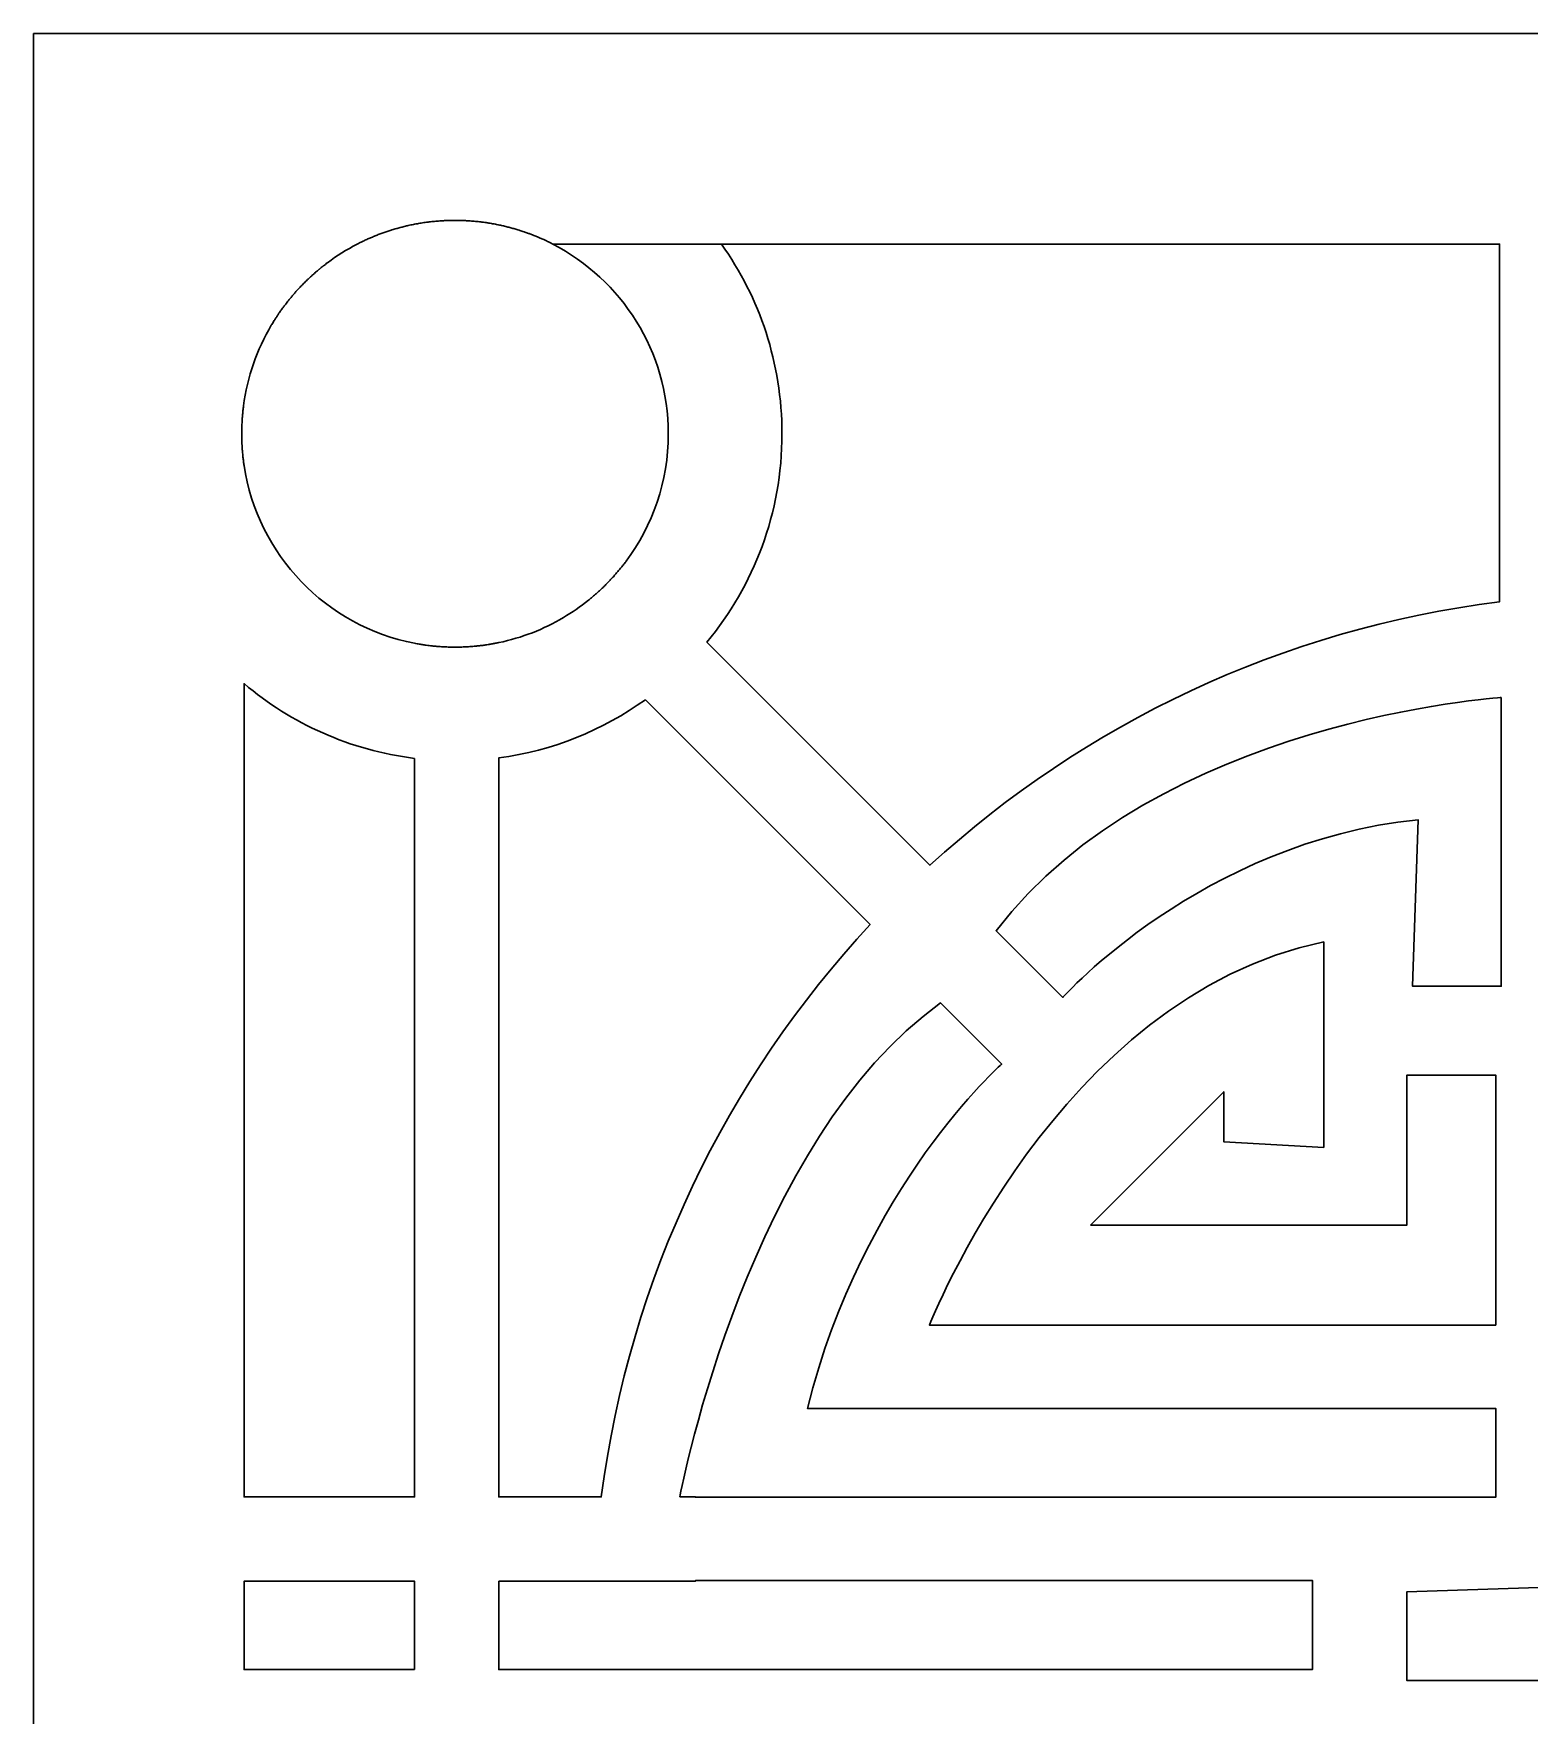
# Model space of a CAD drawing. Header units: centimetres. Extents: x 1.5 to 9.5, y -9 to 9.
# Drawn here: x 1.501 to 3.645, y 6.591 to 9.001 of the extents above; entities that cross this region are included whole.
import ezdxf

# ---------------------------------------------------------------- set-up
doc = ezdxf.new("R2010")
doc.units = ezdxf.units.CM
doc.header["$MEASUREMENT"] = 0
doc.layers.add('layer 1', color=7, linetype='Continuous')

msp = doc.modelspace()

# ---------------------------------------------------------------- linework, layer by layer
at = {"layer": 'layer 1', "color": 250, "lineweight": 30}
for points, knots in [([(1.50051, 9.00077), (1.50051, 9.00077), (9.54564, 9.00077), (9.54564, 9.00077), (9.54564, 9.00077), (9.54564, 9.00077), (9.54564, -9.00021), (9.54564, -9.00021), (9.54564, -9.00021), (9.54564, -9.00021), (1.50051, -9.00021), (1.50051, -9.00021), (1.50051, -9.00021), (1.50051, -9.00021), (1.50051, 9.00077), (1.50051, 9.00077)], [0, 0, 0, 0, 0.2, 0.2, 0.2, 0.2, 0.4, 0.4, 0.4, 0.4, 0.6, 0.6, 0.6, 0.6, 1, 1, 1, 1]), ([(2.10465, 8.73314), (2.10724, 8.73314), (2.10981, 8.7331), (2.11238, 8.73304), (2.11238, 8.73304), (2.11238, 8.73304), (2.11275, 8.73303), (2.11275, 8.73303), (2.11275, 8.73303), (2.11524, 8.73297), (2.11772, 8.73287), (2.1202, 8.73275), (2.1202, 8.73275), (2.1202, 8.73275), (2.12053, 8.73273), (2.12053, 8.73273), (2.12053, 8.73273), (2.12308, 8.7326), (2.12562, 8.73244), (2.12815, 8.73225), (2.12815, 8.73225), (2.12815, 8.73225), (2.12818, 8.73225), (2.12818, 8.73225), (2.12818, 8.73225), (2.12818, 8.73225), (2.12822, 8.73224), (2.12822, 8.73224), (2.12822, 8.73224), (2.13074, 8.73205), (2.13326, 8.73183), (2.13576, 8.73157), (2.13576, 8.73157), (2.13576, 8.73157), (2.13612, 8.73154), (2.13612, 8.73154), (2.13612, 8.73154), (2.13849, 8.73129), (2.14085, 8.73102), (2.14321, 8.73073), (2.14321, 8.73073), (2.14321, 8.73073), (2.14387, 8.73064), (2.14387, 8.73064), (2.14387, 8.73064), (2.14622, 8.73034), (2.14857, 8.73001), (2.15091, 8.72966), (2.15091, 8.72966), (2.15091, 8.72966), (2.15154, 8.72956), (2.15154, 8.72956), (2.15154, 8.72956), (2.15385, 8.72921), (2.15616, 8.72882), (2.15846, 8.72842), (2.15846, 8.72842), (2.15846, 8.72842), (2.15919, 8.72828), (2.15919, 8.72828), (2.15919, 8.72828), (2.16144, 8.72788), (2.16369, 8.72745), (2.16593, 8.72699), (2.16593, 8.72699), (2.16593, 8.72699), (2.16653, 8.72687), (2.16653, 8.72687), (2.16653, 8.72687), (2.16876, 8.72641), (2.17098, 8.72593), (2.17319, 8.72542), (2.17319, 8.72542), (2.17319, 8.72542), (2.17426, 8.72517), (2.17426, 8.72517), (2.17426, 8.72517), (2.17635, 8.72468), (2.17843, 8.72418), (2.18051, 8.72365), (2.18051, 8.72365), (2.18051, 8.72365), (2.18173, 8.72333), (2.18173, 8.72333), (2.18173, 8.72333), (2.18369, 8.72282), (2.18565, 8.72229), (2.18761, 8.72174), (2.18761, 8.72174), (2.18761, 8.72174), (2.18893, 8.72137), (2.18893, 8.72137), (2.18893, 8.72137), (2.19087, 8.72081), (2.19281, 8.72023), (2.19474, 8.71964), (2.19474, 8.71964), (2.19474, 8.71964), (2.19642, 8.71911), (2.19642, 8.71911), (2.19642, 8.71911), (2.19828, 8.71853), (2.20012, 8.71793), (2.20196, 8.71732), (2.20196, 8.71732), (2.20196, 8.71732), (2.20361, 8.71676), (2.20361, 8.71676), (2.20361, 8.71676), (2.20533, 8.71617), (2.20704, 8.71556), (2.20875, 8.71494), (2.20875, 8.71494), (2.20945, 8.71469), (2.21014, 8.71444), (2.21083, 8.71418), (2.21083, 8.71418), (2.21246, 8.71358), (2.21408, 8.71296), (2.2157, 8.71233), (2.2157, 8.71233), (2.2157, 8.71233), (2.21785, 8.71148), (2.21785, 8.71148), (2.21785, 8.71148), (2.21948, 8.71083), (2.22111, 8.71017), (2.22272, 8.70949), (2.22272, 8.70949), (2.22272, 8.70949), (2.22466, 8.70867), (2.22466, 8.70867), (2.22466, 8.70867), (2.2262, 8.70801), (2.22773, 8.70734), (2.22926, 8.70666), (2.22926, 8.70666), (2.23011, 8.70628), (2.23095, 8.7059), (2.23179, 8.70551), (2.23179, 8.70551), (2.23314, 8.70489), (2.23449, 8.70426), (2.23583, 8.70363), (2.23583, 8.70363), (2.23673, 8.7032), (2.23763, 8.70277), (2.23852, 8.70233), (2.23852, 8.70233), (2.2399, 8.70166), (2.24127, 8.70098), (2.24264, 8.70028), (2.24264, 8.70028), (2.24342, 8.69989), (2.24421, 8.69949), (2.24498, 8.69908), (2.24498, 8.69908), (2.34326, 8.64822), (2.41044, 8.54562), (2.41044, 8.42735), (2.41044, 8.42735), (2.41044, 8.35884), (2.3879, 8.29559), (2.34983, 8.2446), (2.34983, 8.2446), (2.34983, 8.2446), (2.34938, 8.24401), (2.34938, 8.24401), (2.34938, 8.24401), (2.34813, 8.24234), (2.34687, 8.2407), (2.34559, 8.23906), (2.34559, 8.23906), (2.34559, 8.23906), (2.34477, 8.23802), (2.34477, 8.23802), (2.34477, 8.23802), (2.34357, 8.2365), (2.34235, 8.23499), (2.34113, 8.2335), (2.34113, 8.2335), (2.34113, 8.2335), (2.34011, 8.23227), (2.34011, 8.23227), (2.34011, 8.23227), (2.33889, 8.23079), (2.33765, 8.22933), (2.3364, 8.22787), (2.3364, 8.22787), (2.3364, 8.22787), (2.33541, 8.22673), (2.33541, 8.22673), (2.33541, 8.22673), (2.33417, 8.22531), (2.33292, 8.2239), (2.33166, 8.22251), (2.33166, 8.22251), (2.33166, 8.22251), (2.33048, 8.2212), (2.33048, 8.2212), (2.33048, 8.2212), (2.3293, 8.21991), (2.32809, 8.21862), (2.32689, 8.21734), (2.32689, 8.21734), (2.32633, 8.21675), (2.32577, 8.21616), (2.3252, 8.21557), (2.3252, 8.21557), (2.32417, 8.2145), (2.32312, 8.21343), (2.32207, 8.21237), (2.32207, 8.21237), (2.32132, 8.21161), (2.32057, 8.21085), (2.31981, 8.2101), (2.31981, 8.2101), (2.31885, 8.20915), (2.31788, 8.20821), (2.31691, 8.20727), (2.31691, 8.20727), (2.3161, 8.20649), (2.31529, 8.20572), (2.31448, 8.20495), (2.31448, 8.20495), (2.31352, 8.20404), (2.31255, 8.20314), (2.31158, 8.20224), (2.31158, 8.20224), (2.31075, 8.20148), (2.30992, 8.20073), (2.30908, 8.19998), (2.30908, 8.19998), (2.30808, 8.19907), (2.30706, 8.19817), (2.30604, 8.19728), (2.30604, 8.19728), (2.30512, 8.19647), (2.3042, 8.19567), (2.30327, 8.19488), (2.30327, 8.19488), (2.30256, 8.19428), (2.30186, 8.19368), (2.30115, 8.19309), (2.30115, 8.19309), (2.2999, 8.19204), (2.29863, 8.19099), (2.29736, 8.18996), (2.29736, 8.18996), (2.29736, 8.18996), (2.29588, 8.18876), (2.29588, 8.18876), (2.29588, 8.18876), (2.29588, 8.18876), (2.29581, 8.1887), (2.29581, 8.1887), (2.29581, 8.1887), (2.2845, 8.17964), (2.27254, 8.17135), (2.26, 8.16394), (2.26, 8.16394), (2.23172, 8.14723), (2.20053, 8.13493), (2.16736, 8.12801), (2.16736, 8.12801), (2.16654, 8.12784), (2.16571, 8.12767), (2.16489, 8.12751), (2.16489, 8.12751), (2.16325, 8.12718), (2.16161, 8.12687), (2.15997, 8.12657), (2.15997, 8.12657), (2.15913, 8.12641), (2.15828, 8.12626), (2.15744, 8.12612), (2.15744, 8.12612), (2.15567, 8.12581), (2.15389, 8.12551), (2.1521, 8.12523), (2.1521, 8.12523), (2.1521, 8.12523), (2.15012, 8.12493), (2.15012, 8.12493), (2.15012, 8.12493), (2.14819, 8.12464), (2.14625, 8.12437), (2.14431, 8.12412), (2.14431, 8.12412), (2.14376, 8.12405), (2.14321, 8.12398), (2.14267, 8.12391), (2.14267, 8.12391), (2.14059, 8.12365), (2.1385, 8.12341), (2.13641, 8.1232), (2.13641, 8.1232), (2.13641, 8.1232), (2.13528, 8.12308), (2.13528, 8.12308), (2.13528, 8.12308), (2.13305, 8.12286), (2.13081, 8.12266), (2.12857, 8.12249), (2.12857, 8.12249), (2.12857, 8.12249), (2.12772, 8.12242), (2.12772, 8.12242), (2.12772, 8.12242), (2.12536, 8.12225), (2.12298, 8.12209), (2.1206, 8.12197), (2.1206, 8.12197), (2.1206, 8.12197), (2.12013, 8.12195), (2.12013, 8.12195), (2.12013, 8.12195), (2.11762, 8.12182), (2.11511, 8.12173), (2.11259, 8.12166), (2.11259, 8.12166), (2.11259, 8.12166), (2.11248, 8.12166), (2.11248, 8.12166), (2.11248, 8.12166), (2.10988, 8.12159), (2.10727, 8.12156), (2.10465, 8.12156), (2.10465, 8.12156), (2.10209, 8.12156), (2.09952, 8.12159), (2.09697, 8.12166), (2.09697, 8.12166), (2.09697, 8.12166), (2.09648, 8.12167), (2.09648, 8.12167), (2.09648, 8.12167), (2.09412, 8.12173), (2.09177, 8.12182), (2.08942, 8.12194), (2.08942, 8.12194), (2.08942, 8.12194), (2.08835, 8.12199), (2.08835, 8.12199), (2.08835, 8.12199), (2.08623, 8.12211), (2.08411, 8.12224), (2.08199, 8.1224), (2.08199, 8.1224), (2.08199, 8.1224), (2.08006, 8.12255), (2.08006, 8.12255), (2.08006, 8.12255), (2.07827, 8.12269), (2.07648, 8.12285), (2.07469, 8.12302), (2.07469, 8.12302), (2.0737, 8.12312), (2.07272, 8.12322), (2.07174, 8.12333), (2.07174, 8.12333), (2.07038, 8.12347), (2.06902, 8.12363), (2.06767, 8.12379), (2.06767, 8.12379), (2.06621, 8.12397), (2.06475, 8.12416), (2.06329, 8.12436), (2.06329, 8.12436), (2.06241, 8.12448), (2.06153, 8.1246), (2.06065, 8.12473), (2.06065, 8.12473), (2.05864, 8.12502), (2.05664, 8.12533), (2.05464, 8.12566), (2.05464, 8.12566), (2.05464, 8.12566), (2.05375, 8.1258), (2.05375, 8.1258), (2.05375, 8.1258), (2.05375, 8.1258), (2.05369, 8.12581), (2.05369, 8.12581), (2.05369, 8.12581), (2.05135, 8.12621), (2.04901, 8.12663), (2.04668, 8.12708), (2.04668, 8.12708), (1.92011, 8.15138), (1.82127, 8.25372), (1.80221, 8.38207), (1.80221, 8.38207), (1.80221, 8.38207), (1.80221, 8.38208), (1.80221, 8.38208), (1.80221, 8.38208), (1.80195, 8.38383), (1.8017, 8.38559), (1.80147, 8.38735), (1.80147, 8.38735), (1.80147, 8.38735), (1.80121, 8.3894), (1.80121, 8.3894), (1.80121, 8.3894), (1.80096, 8.39139), (1.80073, 8.39339), (1.80052, 8.39539), (1.80052, 8.39539), (1.80052, 8.39539), (1.80039, 8.39669), (1.80039, 8.39669), (1.80039, 8.39669), (1.80017, 8.39887), (1.79998, 8.40105), (1.79981, 8.40325), (1.79981, 8.40325), (1.79981, 8.40325), (1.79972, 8.40443), (1.79972, 8.40443), (1.79972, 8.40443), (1.79955, 8.40673), (1.7994, 8.40903), (1.79928, 8.41135), (1.79928, 8.41135), (1.79928, 8.41135), (1.79925, 8.41188), (1.79925, 8.41188), (1.79925, 8.41188), (1.79913, 8.41438), (1.79903, 8.41689), (1.79897, 8.41941), (1.79897, 8.41941), (1.79897, 8.41941), (1.79896, 8.41944), (1.79896, 8.41944), (1.79896, 8.41944), (1.79896, 8.41944), (1.79896, 8.41946), (1.79896, 8.41946), (1.79896, 8.41946), (1.79896, 8.41946), (1.79896, 8.41951), (1.79896, 8.41951), (1.79896, 8.41951), (1.7989, 8.42212), (1.79887, 8.42473), (1.79887, 8.42735), (1.79887, 8.42735), (1.79887, 8.42997), (1.7989, 8.43259), (1.79896, 8.43519), (1.79896, 8.43519), (1.79896, 8.43519), (1.79896, 8.43524), (1.79896, 8.43524), (1.79896, 8.43524), (1.79896, 8.43524), (1.79896, 8.43526), (1.79896, 8.43526), (1.79896, 8.43526), (1.79896, 8.43526), (1.79897, 8.43529), (1.79897, 8.43529), (1.79897, 8.43529), (1.79903, 8.43784), (1.79913, 8.44038), (1.79926, 8.44291), (1.79926, 8.44291), (1.79926, 8.44291), (1.79927, 8.44326), (1.79927, 8.44326), (1.79927, 8.44326), (1.7994, 8.44564), (1.79955, 8.44801), (1.79972, 8.45038), (1.79972, 8.45038), (1.79972, 8.45038), (1.7998, 8.45134), (1.7998, 8.45134), (1.7998, 8.45134), (1.79997, 8.45361), (1.80018, 8.45587), (1.8004, 8.45813), (1.8004, 8.45813), (1.8004, 8.45813), (1.80051, 8.45916), (1.80051, 8.45916), (1.80051, 8.45916), (1.80072, 8.46124), (1.80096, 8.46331), (1.80121, 8.46537), (1.80121, 8.46537), (1.80121, 8.46537), (1.80146, 8.46731), (1.80146, 8.46731), (1.80146, 8.46731), (1.80691, 8.50903), (1.82078, 8.54811), (1.8413, 8.58279), (1.8413, 8.58279), (1.84239, 8.58463), (1.8435, 8.58646), (1.84463, 8.58828), (1.84463, 8.58828), (1.84463, 8.58828), (1.84551, 8.5897), (1.84551, 8.5897), (1.84551, 8.5897), (1.8464, 8.59112), (1.8473, 8.59253), (1.84821, 8.59393), (1.84821, 8.59393), (1.84873, 8.59473), (1.84925, 8.59552), (1.84978, 8.59632), (1.84978, 8.59632), (1.8506, 8.59754), (1.85142, 8.59877), (1.85225, 8.59998), (1.85225, 8.59998), (1.85281, 8.60079), (1.85337, 8.6016), (1.85393, 8.6024), (1.85393, 8.6024), (1.85481, 8.60365), (1.85569, 8.60489), (1.85658, 8.60612), (1.85658, 8.60612), (1.85713, 8.60689), (1.85769, 8.60766), (1.85825, 8.60842), (1.85825, 8.60842), (1.8591, 8.60957), (1.85996, 8.61072), (1.86082, 8.61187), (1.86082, 8.61187), (1.86152, 8.61279), (1.86222, 8.6137), (1.86293, 8.61462), (1.86293, 8.61462), (1.86365, 8.61554), (1.86437, 8.61647), (1.8651, 8.61739), (1.8651, 8.61739), (1.86597, 8.61848), (1.86685, 8.61956), (1.86773, 8.62064), (1.86773, 8.62064), (1.86832, 8.62137), (1.86892, 8.6221), (1.86952, 8.62282), (1.86952, 8.62282), (1.87051, 8.62401), (1.87151, 8.6252), (1.87252, 8.62637), (1.87252, 8.62637), (1.87311, 8.62706), (1.8737, 8.62774), (1.87429, 8.62842), (1.87429, 8.62842), (1.87533, 8.62961), (1.87639, 8.63079), (1.87745, 8.63197), (1.87745, 8.63197), (1.87745, 8.63197), (1.87906, 8.63374), (1.87906, 8.63374), (1.87906, 8.63374), (1.88025, 8.63506), (1.88147, 8.63636), (1.88269, 8.63765), (1.88269, 8.63765), (1.88269, 8.63765), (1.88381, 8.63883), (1.88381, 8.63883), (1.88381, 8.63883), (1.88521, 8.64029), (1.88664, 8.64175), (1.88807, 8.64319), (1.88807, 8.64319), (1.88807, 8.64319), (1.88869, 8.64381), (1.88869, 8.64381), (1.88869, 8.64381), (1.89022, 8.64534), (1.89177, 8.64685), (1.89333, 8.64834), (1.89333, 8.64834), (1.89333, 8.64834), (1.894, 8.64899), (1.894, 8.64899), (1.894, 8.64899), (1.89555, 8.65046), (1.89712, 8.65191), (1.89869, 8.65335), (1.89869, 8.65335), (1.89869, 8.65335), (1.89941, 8.654), (1.89941, 8.654), (1.89941, 8.654), (1.90102, 8.65546), (1.90264, 8.65691), (1.90429, 8.65833), (1.90429, 8.65833), (1.90429, 8.65833), (1.90485, 8.65882), (1.90485, 8.65882), (1.90485, 8.65882), (1.90657, 8.6603), (1.9083, 8.66177), (1.91006, 8.66322), (1.91006, 8.66322), (1.91006, 8.66322), (1.91027, 8.6634), (1.91027, 8.6634), (1.91027, 8.6634), (1.91206, 8.66488), (1.91388, 8.66634), (1.91571, 8.66778), (1.91571, 8.66778), (1.91571, 8.66778), (1.91604, 8.66804), (1.91604, 8.66804), (1.91604, 8.66804), (1.91784, 8.66945), (1.91966, 8.67085), (1.92149, 8.67222), (1.92149, 8.67222), (1.92149, 8.67222), (1.92187, 8.6725), (1.92187, 8.6725), (1.92187, 8.6725), (1.93521, 8.68246), (1.9494, 8.69136), (1.9643, 8.69907), (1.9643, 8.69907), (1.96503, 8.69945), (1.96575, 8.69983), (1.96648, 8.7002), (1.96648, 8.7002), (1.96802, 8.70097), (1.96955, 8.70174), (1.9711, 8.70249), (1.9711, 8.70249), (1.9711, 8.70249), (1.97308, 8.70344), (1.97308, 8.70344), (1.97308, 8.70344), (1.97471, 8.70422), (1.97635, 8.70499), (1.978, 8.70574), (1.978, 8.70574), (1.978, 8.70574), (1.97975, 8.70653), (1.97975, 8.70653), (1.97975, 8.70653), (1.98151, 8.70732), (1.98327, 8.70809), (1.98504, 8.70884), (1.98504, 8.70884), (1.98504, 8.70884), (1.98615, 8.70932), (1.98615, 8.70932), (1.98615, 8.70932), (1.98804, 8.71011), (1.98994, 8.71088), (1.99184, 8.71164), (1.99184, 8.71164), (1.99184, 8.71164), (1.99322, 8.71218), (1.99322, 8.71218), (1.99322, 8.71218), (1.99511, 8.71293), (1.99701, 8.71365), (1.99893, 8.71436), (1.99893, 8.71436), (1.99893, 8.71436), (2.00029, 8.71485), (2.00029, 8.71485), (2.00029, 8.71485), (2.00215, 8.71553), (2.00401, 8.71618), (2.00587, 8.71682), (2.00587, 8.71682), (2.00587, 8.71682), (2.00716, 8.71726), (2.00716, 8.71726), (2.00716, 8.71726), (2.00914, 8.71792), (2.01114, 8.71857), (2.01314, 8.7192), (2.01314, 8.7192), (2.01314, 8.7192), (2.01428, 8.71955), (2.01428, 8.71955), (2.01428, 8.71955), (2.01636, 8.7202), (2.01844, 8.72082), (2.02053, 8.72141), (2.02053, 8.72141), (2.02053, 8.72141), (2.02151, 8.72169), (2.02151, 8.72169), (2.02151, 8.72169), (2.02358, 8.72227), (2.02566, 8.72284), (2.02775, 8.72338), (2.02775, 8.72338), (2.02775, 8.72338), (2.02866, 8.72361), (2.02866, 8.72361), (2.02866, 8.72361), (2.03084, 8.72417), (2.03302, 8.72471), (2.03522, 8.72522), (2.03522, 8.72522), (2.03522, 8.72522), (2.03593, 8.72538), (2.03593, 8.72538), (2.03593, 8.72538), (2.03825, 8.72591), (2.04059, 8.72642), (2.04294, 8.7269), (2.04294, 8.7269), (2.04294, 8.7269), (2.04317, 8.72695), (2.04317, 8.72695), (2.04317, 8.72695), (2.04552, 8.72743), (2.04788, 8.72788), (2.05025, 8.72831), (2.05025, 8.72831), (2.05025, 8.72831), (2.05074, 8.7284), (2.05074, 8.7284), (2.05074, 8.7284), (2.05312, 8.72882), (2.0555, 8.72922), (2.0579, 8.72959), (2.0579, 8.72959), (2.0579, 8.72959), (2.05825, 8.72964), (2.05825, 8.72964), (2.05825, 8.72964), (2.06066, 8.73001), (2.06308, 8.73034), (2.0655, 8.73065), (2.0655, 8.73065), (2.0655, 8.73065), (2.066, 8.73072), (2.066, 8.73072), (2.066, 8.73072), (2.0684, 8.73102), (2.0708, 8.73129), (2.07321, 8.73154), (2.07321, 8.73154), (2.07321, 8.73154), (2.07353, 8.73157), (2.07353, 8.73157), (2.07353, 8.73157), (2.07604, 8.73183), (2.07856, 8.73205), (2.08109, 8.73224), (2.08109, 8.73224), (2.08109, 8.73224), (2.08113, 8.73225), (2.08113, 8.73225), (2.08113, 8.73225), (2.08113, 8.73225), (2.08116, 8.73225), (2.08116, 8.73225), (2.08116, 8.73225), (2.08369, 8.73244), (2.08624, 8.7326), (2.08879, 8.73273), (2.08879, 8.73273), (2.08879, 8.73273), (2.08909, 8.73275), (2.08909, 8.73275), (2.08909, 8.73275), (2.09157, 8.73287), (2.09406, 8.73297), (2.09656, 8.73303), (2.09656, 8.73303), (2.09656, 8.73303), (2.09692, 8.73304), (2.09692, 8.73304), (2.09692, 8.73304), (2.09949, 8.7331), (2.10207, 8.73314), (2.10465, 8.73314)], [0, 0, 0, 0, 0.0050251, 0.0050251, 0.0050251, 0.0050251, 0.0100503, 0.0100503, 0.0100503, 0.0100503, 0.0150754, 0.0150754, 0.0150754, 0.0150754, 0.0201005, 0.0201005, 0.0201005, 0.0201005, 0.0251256, 0.0251256, 0.0251256, 0.0251256, 0.0301508, 0.0301508, 0.0301508, 0.0301508, 0.0351759, 0.0351759, 0.0351759, 0.0351759, 0.040201, 0.040201, 0.040201, 0.040201, 0.0452261, 0.0452261, 0.0452261, 0.0452261, 0.0502513, 0.0502513, 0.0502513, 0.0502513, 0.0552764, 0.0552764, 0.0552764, 0.0552764, 0.0603015, 0.0603015, 0.0603015, 0.0603015, 0.0653266, 0.0653266, 0.0653266, 0.0653266, 0.0703518, 0.0703518, 0.0703518, 0.0703518, 0.0753769, 0.0753769, 0.0753769, 0.0753769, 0.080402, 0.080402, 0.080402, 0.080402, 0.0854271, 0.0854271, 0.0854271, 0.0854271, 0.0904523, 0.0904523, 0.0904523, 0.0904523, 0.0954774, 0.0954774, 0.0954774, 0.0954774, 0.1005025, 0.1005025, 0.1005025, 0.1005025, 0.1055276, 0.1055276, 0.1055276, 0.1055276, 0.1105528, 0.1105528, 0.1105528, 0.1105528, 0.1155779, 0.1155779, 0.1155779, 0.1155779, 0.120603, 0.120603, 0.120603, 0.120603, 0.1256281, 0.1256281, 0.1256281, 0.1256281, 0.1306533, 0.1306533, 0.1306533, 0.1306533, 0.1356784, 0.1356784, 0.1356784, 0.1356784, 0.1407035, 0.1407035, 0.1407035, 0.1407035, 0.1457286, 0.1457286, 0.1457286, 0.1457286, 0.1507538, 0.1507538, 0.1507538, 0.1507538, 0.1557789, 0.1557789, 0.1557789, 0.1557789, 0.160804, 0.160804, 0.160804, 0.160804, 0.1658291, 0.1658291, 0.1658291, 0.1658291, 0.1708543, 0.1708543, 0.1708543, 0.1708543, 0.1758794, 0.1758794, 0.1758794, 0.1758794, 0.1809045, 0.1809045, 0.1809045, 0.1809045, 0.1859296, 0.1859296, 0.1859296, 0.1859296, 0.1909548, 0.1909548, 0.1909548, 0.1909548, 0.1959799, 0.1959799, 0.1959799, 0.1959799, 0.201005, 0.201005, 0.201005, 0.201005, 0.2060302, 0.2060302, 0.2060302, 0.2060302, 0.2110553, 0.2110553, 0.2110553, 0.2110553, 0.2160804, 0.2160804, 0.2160804, 0.2160804, 0.2211055, 0.2211055, 0.2211055, 0.2211055, 0.2261307, 0.2261307, 0.2261307, 0.2261307, 0.2311558, 0.2311558, 0.2311558, 0.2311558, 0.2361809, 0.2361809, 0.2361809, 0.2361809, 0.241206, 0.241206, 0.241206, 0.241206, 0.2462312, 0.2462312, 0.2462312, 0.2462312, 0.2512563, 0.2512563, 0.2512563, 0.2512563, 0.2562814, 0.2562814, 0.2562814, 0.2562814, 0.2613065, 0.2613065, 0.2613065, 0.2613065, 0.2663317, 0.2663317, 0.2663317, 0.2663317, 0.2713568, 0.2713568, 0.2713568, 0.2713568, 0.2763819, 0.2763819, 0.2763819, 0.2763819, 0.281407, 0.281407, 0.281407, 0.281407, 0.2864322, 0.2864322, 0.2864322, 0.2864322, 0.2914573, 0.2914573, 0.2914573, 0.2914573, 0.2964824, 0.2964824, 0.2964824, 0.2964824, 0.3015075, 0.3015075, 0.3015075, 0.3015075, 0.3065327, 0.3065327, 0.3065327, 0.3065327, 0.3115578, 0.3115578, 0.3115578, 0.3115578, 0.3165829, 0.3165829, 0.3165829, 0.3165829, 0.321608, 0.321608, 0.321608, 0.321608, 0.3266332, 0.3266332, 0.3266332, 0.3266332, 0.3316583, 0.3316583, 0.3316583, 0.3316583, 0.3366834, 0.3366834, 0.3366834, 0.3366834, 0.3417085, 0.3417085, 0.3417085, 0.3417085, 0.3467337, 0.3467337, 0.3467337, 0.3467337, 0.3517588, 0.3517588, 0.3517588, 0.3517588, 0.3567839, 0.3567839, 0.3567839, 0.3567839, 0.361809, 0.361809, 0.361809, 0.361809, 0.3668342, 0.3668342, 0.3668342, 0.3668342, 0.3718593, 0.3718593, 0.3718593, 0.3718593, 0.3768844, 0.3768844, 0.3768844, 0.3768844, 0.3819095, 0.3819095, 0.3819095, 0.3819095, 0.3869347, 0.3869347, 0.3869347, 0.3869347, 0.3919598, 0.3919598, 0.3919598, 0.3919598, 0.3969849, 0.3969849, 0.3969849, 0.3969849, 0.4020101, 0.4020101, 0.4020101, 0.4020101, 0.4070352, 0.4070352, 0.4070352, 0.4070352, 0.4120603, 0.4120603, 0.4120603, 0.4120603, 0.4170854, 0.4170854, 0.4170854, 0.4170854, 0.4221106, 0.4221106, 0.4221106, 0.4221106, 0.4271357, 0.4271357, 0.4271357, 0.4271357, 0.4321608, 0.4321608, 0.4321608, 0.4321608, 0.4371859, 0.4371859, 0.4371859, 0.4371859, 0.4422111, 0.4422111, 0.4422111, 0.4422111, 0.4472362, 0.4472362, 0.4472362, 0.4472362, 0.4522613, 0.4522613, 0.4522613, 0.4522613, 0.4572864, 0.4572864, 0.4572864, 0.4572864, 0.4623116, 0.4623116, 0.4623116, 0.4623116, 0.4673367, 0.4673367, 0.4673367, 0.4673367, 0.4723618, 0.4723618, 0.4723618, 0.4723618, 0.4773869, 0.4773869, 0.4773869, 0.4773869, 0.4824121, 0.4824121, 0.4824121, 0.4824121, 0.4874372, 0.4874372, 0.4874372, 0.4874372, 0.4924623, 0.4924623, 0.4924623, 0.4924623, 0.4974874, 0.4974874, 0.4974874, 0.4974874, 0.5025126, 0.5025126, 0.5025126, 0.5025126, 0.5075377, 0.5075377, 0.5075377, 0.5075377, 0.5125628, 0.5125628, 0.5125628, 0.5125628, 0.5175879, 0.5175879, 0.5175879, 0.5175879, 0.5226131, 0.5226131, 0.5226131, 0.5226131, 0.5276382, 0.5276382, 0.5276382, 0.5276382, 0.5326633, 0.5326633, 0.5326633, 0.5326633, 0.5376884, 0.5376884, 0.5376884, 0.5376884, 0.5427136, 0.5427136, 0.5427136, 0.5427136, 0.5477387, 0.5477387, 0.5477387, 0.5477387, 0.5527638, 0.5527638, 0.5527638, 0.5527638, 0.5577889, 0.5577889, 0.5577889, 0.5577889, 0.5628141, 0.5628141, 0.5628141, 0.5628141, 0.5678392, 0.5678392, 0.5678392, 0.5678392, 0.5728643, 0.5728643, 0.5728643, 0.5728643, 0.5778894, 0.5778894, 0.5778894, 0.5778894, 0.5829146, 0.5829146, 0.5829146, 0.5829146, 0.5879397, 0.5879397, 0.5879397, 0.5879397, 0.5929648, 0.5929648, 0.5929648, 0.5929648, 0.5979899, 0.5979899, 0.5979899, 0.5979899, 0.6030151, 0.6030151, 0.6030151, 0.6030151, 0.6080402, 0.6080402, 0.6080402, 0.6080402, 0.6130653, 0.6130653, 0.6130653, 0.6130653, 0.6180905, 0.6180905, 0.6180905, 0.6180905, 0.6231156, 0.6231156, 0.6231156, 0.6231156, 0.6281407, 0.6281407, 0.6281407, 0.6281407, 0.6331658, 0.6331658, 0.6331658, 0.6331658, 0.638191, 0.638191, 0.638191, 0.638191, 0.6432161, 0.6432161, 0.6432161, 0.6432161, 0.6482412, 0.6482412, 0.6482412, 0.6482412, 0.6532663, 0.6532663, 0.6532663, 0.6532663, 0.6582915, 0.6582915, 0.6582915, 0.6582915, 0.6633166, 0.6633166, 0.6633166, 0.6633166, 0.6683417, 0.6683417, 0.6683417, 0.6683417, 0.6733668, 0.6733668, 0.6733668, 0.6733668, 0.678392, 0.678392, 0.678392, 0.678392, 0.6834171, 0.6834171, 0.6834171, 0.6834171, 0.6884422, 0.6884422, 0.6884422, 0.6884422, 0.6934673, 0.6934673, 0.6934673, 0.6934673, 0.6984925, 0.6984925, 0.6984925, 0.6984925, 0.7035176, 0.7035176, 0.7035176, 0.7035176, 0.7085427, 0.7085427, 0.7085427, 0.7085427, 0.7135678, 0.7135678, 0.7135678, 0.7135678, 0.718593, 0.718593, 0.718593, 0.718593, 0.7236181, 0.7236181, 0.7236181, 0.7236181, 0.7286432, 0.7286432, 0.7286432, 0.7286432, 0.7336683, 0.7336683, 0.7336683, 0.7336683, 0.7386935, 0.7386935, 0.7386935, 0.7386935, 0.7437186, 0.7437186, 0.7437186, 0.7437186, 0.7487437, 0.7487437, 0.7487437, 0.7487437, 0.7537688, 0.7537688, 0.7537688, 0.7537688, 0.758794, 0.758794, 0.758794, 0.758794, 0.7638191, 0.7638191, 0.7638191, 0.7638191, 0.7688442, 0.7688442, 0.7688442, 0.7688442, 0.7738693, 0.7738693, 0.7738693, 0.7738693, 0.7788945, 0.7788945, 0.7788945, 0.7788945, 0.7839196, 0.7839196, 0.7839196, 0.7839196, 0.7889447, 0.7889447, 0.7889447, 0.7889447, 0.7939698, 0.7939698, 0.7939698, 0.7939698, 0.798995, 0.798995, 0.798995, 0.798995, 0.8040201, 0.8040201, 0.8040201, 0.8040201, 0.8090452, 0.8090452, 0.8090452, 0.8090452, 0.8140704, 0.8140704, 0.8140704, 0.8140704, 0.8190955, 0.8190955, 0.8190955, 0.8190955, 0.8241206, 0.8241206, 0.8241206, 0.8241206, 0.8291457, 0.8291457, 0.8291457, 0.8291457, 0.8341709, 0.8341709, 0.8341709, 0.8341709, 0.839196, 0.839196, 0.839196, 0.839196, 0.8442211, 0.8442211, 0.8442211, 0.8442211, 0.8492462, 0.8492462, 0.8492462, 0.8492462, 0.8542714, 0.8542714, 0.8542714, 0.8542714, 0.8592965, 0.8592965, 0.8592965, 0.8592965, 0.8643216, 0.8643216, 0.8643216, 0.8643216, 0.8693467, 0.8693467, 0.8693467, 0.8693467, 0.8743719, 0.8743719, 0.8743719, 0.8743719, 0.879397, 0.879397, 0.879397, 0.879397, 0.8844221, 0.8844221, 0.8844221, 0.8844221, 0.8894472, 0.8894472, 0.8894472, 0.8894472, 0.8944724, 0.8944724, 0.8944724, 0.8944724, 0.8994975, 0.8994975, 0.8994975, 0.8994975, 0.9045226, 0.9045226, 0.9045226, 0.9045226, 0.9095477, 0.9095477, 0.9095477, 0.9095477, 0.9145729, 0.9145729, 0.9145729, 0.9145729, 0.919598, 0.919598, 0.919598, 0.919598, 0.9246231, 0.9246231, 0.9246231, 0.9246231, 0.9296482, 0.9296482, 0.9296482, 0.9296482, 0.9346734, 0.9346734, 0.9346734, 0.9346734, 0.9396985, 0.9396985, 0.9396985, 0.9396985, 0.9447236, 0.9447236, 0.9447236, 0.9447236, 0.9497487, 0.9497487, 0.9497487, 0.9497487, 0.9547739, 0.9547739, 0.9547739, 0.9547739, 0.959799, 0.959799, 0.959799, 0.959799, 0.9648241, 0.9648241, 0.9648241, 0.9648241, 0.9698492, 0.9698492, 0.9698492, 0.9698492, 0.9748744, 0.9748744, 0.9748744, 0.9748744, 0.9798995, 0.9798995, 0.9798995, 0.9798995, 0.9849246, 0.9849246, 0.9849246, 0.9849246, 0.9899497, 0.9899497, 0.9899497, 0.9899497, 1, 1, 1, 1]), ([(2.48664, 8.69907), (2.48664, 8.69907), (2.245, 8.69907), (2.245, 8.69907), (2.245, 8.69907), (2.245, 8.69907), (2.24498, 8.69908), (2.24498, 8.69908)], [0, 0, 0, 0, 0.3333333, 0.3333333, 0.3333333, 0.3333333, 1, 1, 1, 1]), ([(2.48664, 8.69907), (2.54127, 8.62242), (2.57342, 8.52863), (2.57342, 8.42735), (2.57342, 8.42735), (2.57342, 8.31382), (2.53303, 8.2097), (2.46585, 8.12859), (2.46585, 8.12859), (2.46585, 8.12859), (2.7855, 7.80893), (2.7855, 7.80893), (2.7855, 7.80893), (3.00675, 8.01127), (3.28941, 8.14757), (3.60233, 8.18655), (3.60233, 8.18655), (3.60233, 8.18655), (3.60233, 8.69907), (3.60233, 8.69907), (3.60233, 8.69907), (3.60233, 8.69907), (2.48664, 8.69907), (2.48664, 8.69907)], [0, 0, 0, 0, 0.1428571, 0.1428571, 0.1428571, 0.1428571, 0.2857143, 0.2857143, 0.2857143, 0.2857143, 0.4285714, 0.4285714, 0.4285714, 0.4285714, 0.5714286, 0.5714286, 0.5714286, 0.5714286, 0.7142857, 0.7142857, 0.7142857, 0.7142857, 1, 1, 1, 1]), ([(2.04668, 7.96216), (1.95413, 7.97358), (1.86995, 8.012), (1.80221, 8.06927), (1.80221, 8.06927), (1.80221, 8.06927), (1.80221, 6.90365), (1.80221, 6.90365), (1.80221, 6.90365), (1.80221, 6.90365), (2.04668, 6.90365), (2.04668, 6.90365), (2.04668, 6.90365), (2.04668, 6.90365), (2.04668, 7.96216), (2.04668, 7.96216)], [0, 0, 0, 0, 0.2, 0.2, 0.2, 0.2, 0.4, 0.4, 0.4, 0.4, 0.6, 0.6, 0.6, 0.6, 1, 1, 1, 1]), ([(2.37755, 8.04622), (2.31673, 8.0026), (2.24506, 7.97317), (2.16736, 7.96278), (2.16736, 7.96278), (2.16736, 7.96278), (2.16736, 6.90365), (2.16736, 6.90365), (2.16736, 6.90365), (2.16736, 6.90365), (2.31435, 6.90365), (2.31435, 6.90365), (2.31435, 6.90365), (2.35486, 7.21864), (2.49401, 7.50272), (2.69981, 7.72396), (2.69981, 7.72396), (2.69981, 7.72396), (2.37755, 8.04622), (2.37755, 8.04622)], [0, 0, 0, 0, 0.1666667, 0.1666667, 0.1666667, 0.1666667, 0.3333333, 0.3333333, 0.3333333, 0.3333333, 0.5, 0.5, 0.5, 0.5, 0.6666667, 0.6666667, 0.6666667, 0.6666667, 1, 1, 1, 1]), ([(3.60472, 8.04945), (3.60472, 8.04945), (3.60472, 7.63552), (3.60472, 7.63552), (3.60472, 7.63552), (3.60472, 7.63552), (3.47742, 7.63552), (3.47742, 7.63552), (3.47742, 7.63552), (3.47742, 7.63552), (3.48535, 7.87431), (3.48535, 7.87431), (3.48535, 7.87431), (3.17495, 7.84251), (2.97594, 7.6196), (2.97594, 7.6196), (2.97594, 7.6196), (2.97594, 7.6196), (2.88041, 7.71514), (2.88041, 7.71514), (2.88041, 7.71514), (3.11124, 8.01761), (3.60472, 8.04945), (3.60472, 8.04945)], [0, 0, 0, 0, 0.1428571, 0.1428571, 0.1428571, 0.1428571, 0.2857143, 0.2857143, 0.2857143, 0.2857143, 0.4285714, 0.4285714, 0.4285714, 0.4285714, 0.5714286, 0.5714286, 0.5714286, 0.5714286, 0.7142857, 0.7142857, 0.7142857, 0.7142857, 1, 1, 1, 1]), ([(3.01573, 7.29326), (3.01573, 7.29326), (3.46945, 7.29326), (3.46945, 7.29326), (3.46945, 7.29326), (3.46945, 7.29326), (3.46945, 7.5082), (3.46945, 7.5082), (3.46945, 7.5082), (3.46945, 7.5082), (3.59679, 7.5082), (3.59679, 7.5082), (3.59679, 7.5082), (3.59679, 7.5082), (3.59679, 7.15), (3.59679, 7.15), (3.59679, 7.15), (3.59679, 7.15), (2.78488, 7.15), (2.78488, 7.15), (2.78488, 7.15), (2.78488, 7.15), (2.96796, 7.6196), (3.35004, 7.69923), (3.35004, 7.69923), (3.35004, 7.69923), (3.35004, 7.40471), (3.35004, 7.40471), (3.35004, 7.40471), (3.35004, 7.40471), (3.20675, 7.41267), (3.20675, 7.41267), (3.20675, 7.41267), (3.20675, 7.41267), (3.20675, 7.48432), (3.20675, 7.48432), (3.20675, 7.48432), (3.20675, 7.48432), (3.01573, 7.29326), (3.01573, 7.29326)], [0, 0, 0, 0, 0.0909091, 0.0909091, 0.0909091, 0.0909091, 0.1818182, 0.1818182, 0.1818182, 0.1818182, 0.2727273, 0.2727273, 0.2727273, 0.2727273, 0.3636364, 0.3636364, 0.3636364, 0.3636364, 0.4545455, 0.4545455, 0.4545455, 0.4545455, 0.5454545, 0.5454545, 0.5454545, 0.5454545, 0.6363636, 0.6363636, 0.6363636, 0.6363636, 0.7272727, 0.7272727, 0.7272727, 0.7272727, 0.8181818, 0.8181818, 0.8181818, 0.8181818, 1, 1, 1, 1]), ([(2.42679, 6.90365), (2.42679, 6.90365), (2.44921, 6.90365), (2.44921, 6.90365), (2.44921, 6.90365), (2.44921, 6.90365), (2.44921, 6.90324), (2.44921, 6.90324), (2.44921, 6.90324), (2.44921, 6.90324), (3.59679, 6.90324), (3.59679, 6.90324), (3.59679, 6.90324), (3.59679, 6.90324), (3.59679, 7.0306), (3.59679, 7.0306), (3.59679, 7.0306), (3.59679, 7.0306), (2.6098, 7.0306), (2.6098, 7.0306), (2.6098, 7.0306), (2.68938, 7.34899), (2.88838, 7.52412), (2.88838, 7.52412), (2.88838, 7.52412), (2.88838, 7.52412), (2.80081, 7.61166), (2.80081, 7.61166), (2.80081, 7.61166), (2.52677, 7.4159), (2.42986, 6.91969), (2.42679, 6.90365)], [0, 0, 0, 0, 0.1111111, 0.1111111, 0.1111111, 0.1111111, 0.2222222, 0.2222222, 0.2222222, 0.2222222, 0.3333333, 0.3333333, 0.3333333, 0.3333333, 0.4444444, 0.4444444, 0.4444444, 0.4444444, 0.5555556, 0.5555556, 0.5555556, 0.5555556, 0.6666667, 0.6666667, 0.6666667, 0.6666667, 0.7777778, 0.7777778, 0.7777778, 0.7777778, 1, 1, 1, 1]), ([(3.85944, 6.38587), (3.85944, 6.38587), (3.73211, 6.38587), (3.73211, 6.38587), (3.73211, 6.38587), (3.73211, 6.38587), (3.73211, 6.64059), (3.73211, 6.64059), (3.73211, 6.64059), (3.73211, 6.64059), (3.46945, 6.64059), (3.46945, 6.64059), (3.46945, 6.64059), (3.46945, 6.64059), (3.46945, 6.76792), (3.46945, 6.76792), (3.46945, 6.76792), (3.46945, 6.76792), (3.71618, 6.77591), (3.71618, 6.77591), (3.71618, 6.77591), (3.71618, 6.77591), (3.71618, 7.02266), (3.71618, 7.02266), (3.71618, 7.02266), (3.71618, 7.02266), (3.8515, 7.02266), (3.8515, 7.02266), (3.8515, 7.02266), (3.8515, 7.02266), (3.8515, 6.78388), (3.8515, 6.78388), (3.8515, 6.78388), (3.8515, 6.78388), (4.11415, 6.78388), (4.11415, 6.78388), (4.11415, 6.78388), (4.11415, 6.78388), (4.11415, 6.64059), (4.11415, 6.64059), (4.11415, 6.64059), (4.11415, 6.64059), (3.85944, 6.64059), (3.85944, 6.64059), (3.85944, 6.64059), (3.85944, 6.64059), (3.85944, 6.38587), (3.85944, 6.38587)], [0, 0, 0, 0, 0.0769231, 0.0769231, 0.0769231, 0.0769231, 0.1538462, 0.1538462, 0.1538462, 0.1538462, 0.2307692, 0.2307692, 0.2307692, 0.2307692, 0.3076923, 0.3076923, 0.3076923, 0.3076923, 0.3846154, 0.3846154, 0.3846154, 0.3846154, 0.4615385, 0.4615385, 0.4615385, 0.4615385, 0.5384615, 0.5384615, 0.5384615, 0.5384615, 0.6153846, 0.6153846, 0.6153846, 0.6153846, 0.6923077, 0.6923077, 0.6923077, 0.6923077, 0.7692308, 0.7692308, 0.7692308, 0.7692308, 0.8461538, 0.8461538, 0.8461538, 0.8461538, 1, 1, 1, 1]), ([(2.04668, 6.65625), (2.04668, 6.65625), (2.04668, 6.78297), (2.04668, 6.78297), (2.04668, 6.78297), (2.04668, 6.78297), (1.80221, 6.78297), (1.80221, 6.78297), (1.80221, 6.78297), (1.80221, 6.78297), (1.80221, 6.65625), (1.80221, 6.65625), (1.80221, 6.65625), (1.80221, 6.65625), (2.04668, 6.65625), (2.04668, 6.65625)], [0, 0, 0, 0, 0.2, 0.2, 0.2, 0.2, 0.4, 0.4, 0.4, 0.4, 0.6, 0.6, 0.6, 0.6, 1, 1, 1, 1]), ([(2.16736, 6.78297), (2.16736, 6.78297), (2.16736, 6.65625), (2.16736, 6.65625), (2.16736, 6.65625), (2.16736, 6.65625), (2.30337, 6.65625), (2.30337, 6.65625), (2.30337, 6.65625), (2.30337, 6.65625), (2.30336, 6.65649), (2.30336, 6.65649), (2.30336, 6.65649), (2.30336, 6.65649), (3.33413, 6.65649), (3.33413, 6.65649), (3.33413, 6.65649), (3.33413, 6.65649), (3.33413, 6.78388), (3.33413, 6.78388), (3.33413, 6.78388), (3.33413, 6.78388), (2.44921, 6.78388), (2.44921, 6.78388), (2.44921, 6.78388), (2.44921, 6.78388), (2.44921, 6.78297), (2.44921, 6.78297), (2.44921, 6.78297), (2.44921, 6.78297), (2.16736, 6.78297), (2.16736, 6.78297)], [0, 0, 0, 0, 0.1111111, 0.1111111, 0.1111111, 0.1111111, 0.2222222, 0.2222222, 0.2222222, 0.2222222, 0.3333333, 0.3333333, 0.3333333, 0.3333333, 0.4444444, 0.4444444, 0.4444444, 0.4444444, 0.5555556, 0.5555556, 0.5555556, 0.5555556, 0.6666667, 0.6666667, 0.6666667, 0.6666667, 0.7777778, 0.7777778, 0.7777778, 0.7777778, 1, 1, 1, 1])]:
    msp.add_open_spline(points, degree=3, knots=knots, dxfattribs=at)
msp.add_open_spline([(2.14431, 8.12412), (2.14431, 8.12412), (2.14267, 8.12391), (2.14267, 8.12391)], degree=3, dxfattribs=at)

doc.saveas('drawing.dxf')
